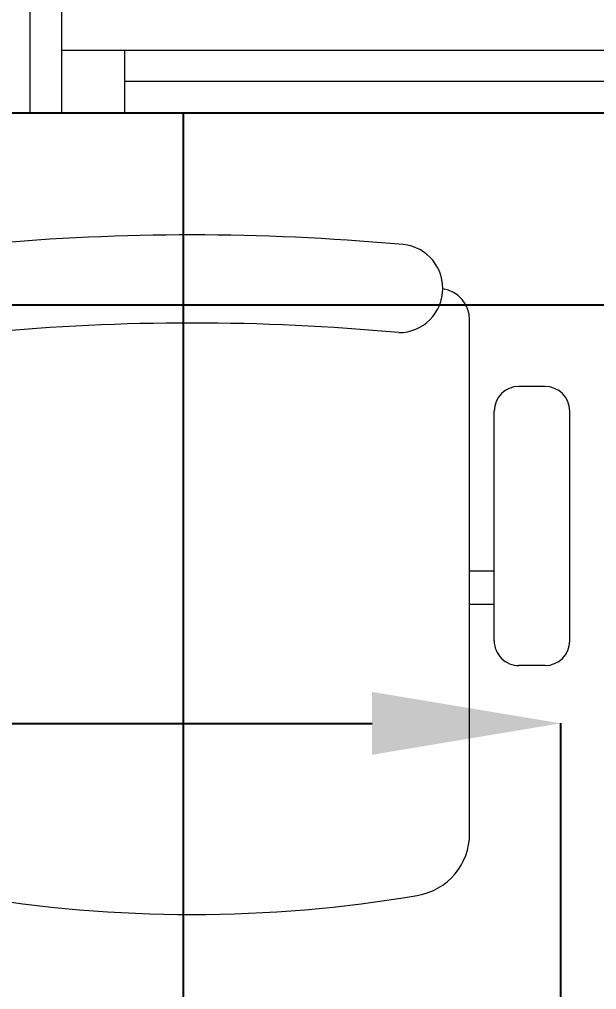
# Model space of a CAD drawing. Header units: inches. Extents: x -12418 to 57169, y -29325 to 19878.
# Drawn here: x 43670 to 44128, y -3544 to -2773 of the extents above; entities that cross this region are included whole.
import ezdxf

# ---------------------------------------------------------------- set-up
doc = ezdxf.new("R2010")
doc.units = ezdxf.units.IN
doc.header["$LTSCALE"] = 25
doc.header["$MEASUREMENT"] = 0
doc.header["$PDMODE"] = 3
doc.layers.get('0').update_dxf_attribs({"color": 8})
doc.layers.get('Defpoints').update_dxf_attribs({"color": 8})
for name, color, linetype, lineweight in [('00-Ground Floor$0$Aluminum', 251, 'Continuous', 5), ('00-Ground Floor$0$LOADING', 253, 'Continuous', 5), ('00-Ground Floor$0$Walls', 251, 'Continuous', 5), ('E-DIM', 6, 'Continuous', 18)]:
    doc.layers.add(name, color=color, linetype=linetype, lineweight=lineweight)
doc.layers.add('00-Ground Floor$0$False Ceiling', color=251, linetype='Continuous')
doc.styles.get("Standard").update_dxf_attribs({"font": 'arial.ttf'})
doc.dimstyles.get("Standard").update_dxf_attribs({"dimtxt": 150, "dimasz": 150, "dimexe": 0.18, "dimexo": 0.0625, "dimgap": 1, "dimtad": 1, "dimdec": 0, "dimlfac": 0.1, "dimzin": 0, "dimdsep": 46, "dimtxsty": 'Standard', "dimcen": 0.09, "dimclrd": 256, "dimclrt": 7, "dimadec": 0, "dimazin": 0, "dimtfac": 1, "dimtdec": 0, "dimtofl": 0, "dimtmove": 0, "dimatfit": 3, "dimfxl": 1, "dimtolj": 1, "dimtzin": 0, "dimarcsym": 0})

# ---------------------------------------------------------------- blocks, each defined once
blk = doc.blocks.new('00-Ground Floor$0$GF21018-P')
at = {"color": 0}
for p, q in [((-0.2207, 0.47563), (-0.2207, 0.0675)), ((-0.2806, 0.34221), (-0.25983, 0.34221)), ((-0.30021, 0.32259), (-0.30021, 0.14)), ((-0.24021, 0.32259), (-0.24021, 0.14)), ((-0.24021, 0.29372), (-0.2207, 0.29372)), ((-0.24021, 0.26708), (-0.2207, 0.26708)), ((-0.2806, 0.12039), (-0.25983, 0.12039))]:
    blk.add_line(p, q, dxfattribs=at)
for centre, radius, start, end in [((-0.0001, -0.52948), 1.06948, 80.36712, 99.63288), ((-0.1707, 0.47563), 0.05, 99.63288, 180), ((-0.2806, 0.32259), 0.01962, 90, 180), ((-0.25983, 0.32259), 0.01962, 360, 90), ((-0.2806, 0.14), 0.01962, 180, 270), ((-0.25983, 0.14), 0.01962, 270, 360), ((-0.16429, 0.0425), 0.03511, 90, 270), ((0, 1.84674), 1.77674, 264.69456, 275.30527), ((-0.1957, 0.0675), 0.025, 180, 261.47208), ((0, 1.83136), 1.83136, 264.85322, 275.14698)]:
    blk.add_arc(centre, radius, start, end, dxfattribs=at)
blk = doc.blocks.new('00-Ground Floor$0$A$C37be4daf')
at = {"layer": '00-Ground Floor$0$Aluminum'}
for p, q in [((1416.01, 598.24), (216.01, 598.24)), ((1341.01, 548.24), (1341.01, 598.24)), ((1391.01, 498.24), (1391.01, 598.24)), ((291.01, 573.24), (1341.01, 573.24)), ((1391.01, 548.24), (241.01, 548.24))]:
    blk.add_line(p, q, dxfattribs=at)
at = {"layer": '00-Ground Floor$0$Walls'}
blk.add_line((1416.01, 498.24), (1416.01, 598.24), dxfattribs=at)
blk = doc.blocks.new('00-Ground Floor$0$A$Ce9e1c4c3')
at = {"layer": '00-Ground Floor$0$False Ceiling', "color": 254}
blk.add_line((-58200.95, -2847.43, 0), (-54817.07, -2847.43, 0), dxfattribs=at)
at = {"layer": '00-Ground Floor$0$False Ceiling', "color": 254, "linetype": 'Continuous'}
for p, q in [((-56200, -6847.43), (-56200, -2847.43)), ((-58200.95, -3000), (-54817.07, -3000))]:
    blk.add_line(p, q, dxfattribs=at)
blk = doc.blocks.new('00-Ground Floor')
at = {"layer": '00-Ground Floor$0$Walls'}
blk.add_line((41799.05, -2847.43, 0), (45182.93, -2847.43, 0), dxfattribs=at)
at = {"rotation": 180}
blk.add_blockref('00-Ground Floor$0$A$C37be4daf', (45094.11, -2249.19, 0), dxfattribs=at)
at = {"layer": '00-Ground Floor$0$False Ceiling', "color": 254}
blk.add_blockref('00-Ground Floor$0$A$Ce9e1c4c3', (100000, 0), dxfattribs=at)
at = {"layer": '00-Ground Floor$0$LOADING', "extrusion": (2.24021e-05, 7.77426e-06, 1), "xscale": 1000, "yscale": 1000, "zscale": 1000, "rotation": 179.9985892349695}
blk.add_blockref('00-Ground Floor$0$GF21018-P', (43806.88, -2944.39, 0.93), dxfattribs=at)
blk = doc.blocks.new('*D330')
at = {"layer": 'Defpoints', "color": 0, "transparency": 16777216}
for p in [(44100, -3332.51), (42300, -3600), (44100, -3600)]:
    blk.add_point(p, dxfattribs=at)
at = {"layer": 'E-DIM', "color": 0, "lineweight": -2, "transparency": 16777216}
for p, q in [((42300, -3599.94), (42300, -3332.33)), ((44100, -3599.94), (44100, -3332.33))]:
    blk.add_line(p, q, dxfattribs=at)
at = {"layer": 'E-DIM', "lineweight": -2, "transparency": 16777216}
blk.add_line((42450, -3332.51), (43950, -3332.51), dxfattribs=at)
at = {"layer": 'E-DIM', "transparency": 16777216}
for points in [[(42450, -3307.51), (42450, -3357.51), (42300, -3332.51)], [(43950, -3307.51), (43950, -3357.51), (44100, -3332.51)]]:
    blk.add_solid(points, dxfattribs=at)
at = {"layer": 'E-DIM', "color": 7, "transparency": 16777216, "insert": (43200, -3254.93), "char_height": 150, "attachment_point": 5}
blk.add_mtext('\\A1;180', dxfattribs=at)

msp = doc.modelspace()

# ---------------------------------------------------------------- block references
msp.add_blockref('00-Ground Floor', (0, 0))

# ---------------------------------------------------------------- dimensions: what is measured, and where the dimension line sits
at = {"layer": 'E-DIM'}
dim = msp.add_linear_dim(base=(44100, -3332.51), p1=(42300, -3600), p2=(44100, -3600), dimstyle='Standard', dxfattribs=at)
dim.commit()
dim.dimension.update_dxf_attribs({"geometry": '*D330', "text_midpoint": (43200, -3254.93)})

doc.saveas('drawing.dxf')
